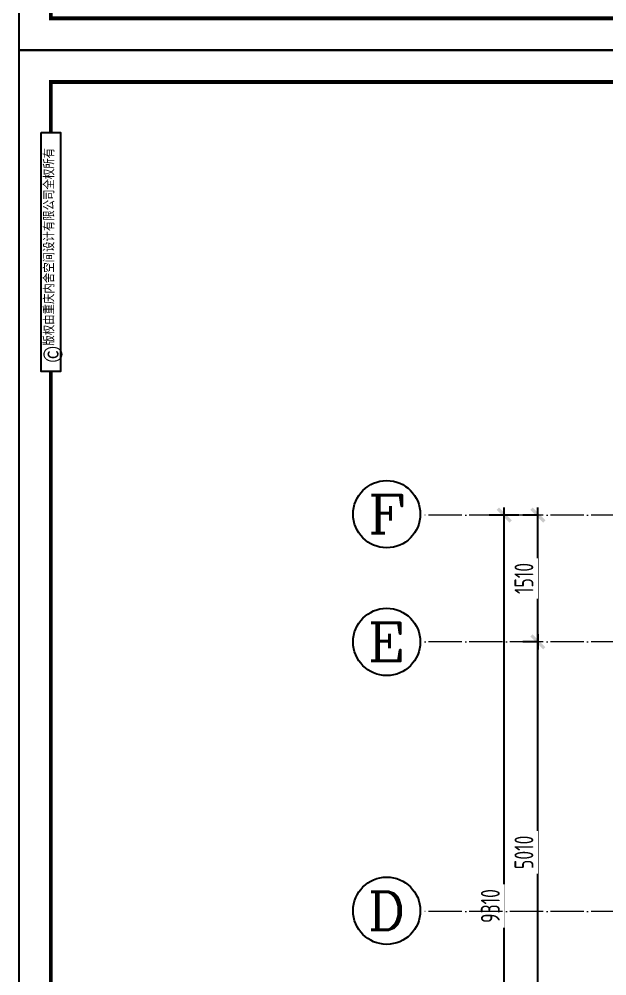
# Model space of a CAD drawing. Header units: inches. Extents: x -50945 to 250244, y -404780 to 18493.
# Drawn here: x 27755 to 34751, y -325895 to -314507 of the extents above; entities that cross this region are included whole.
import ezdxf
from ezdxf.enums import TextEntityAlignment as Align

# ---------------------------------------------------------------- set-up
doc = ezdxf.new("R2010")
doc.units = ezdxf.units.IN
doc.header["$MEASUREMENT"] = 0
doc.linetypes.add('DOTE', pattern=[2.42, 2, -0.2, 0.02, -0.2])
for name, color, linetype in [('15开关布置图-YJ', 2, 'Continuous'), ('AXIS', 1, 'Continuous'), ('AXIS_TEXT', 7, 'Continuous'), ('A图框', 7, 'Continuous'), ('D-ARCHI', 250, 'Continuous'), ('外标注', 50, 'Continuous')]:
    doc.layers.add(name, color=color, linetype=linetype)
doc.styles.add('04.YBC-外标注3.0', font='', dxfattribs={"width": 0.8, "height": 3})
doc.styles.add('_TCH_AXIS', font='COMPLEX', dxfattribs={"bigfont": 'GBCBIG'})
doc.styles.add('COMPLEX', font='COMPLEX')
doc.styles.add('HBA-DIMT', font='ARCHS.SHX', dxfattribs={"width": 0.8})
doc.styles.get('04.YBC-外标注3.0').set_extended_font_data('SimSun')
doc.dimstyles.new('HBA_40', dxfattribs={"dimscale": 50, "dimtxt": 2.5, "dimasz": 0.1, "dimexe": 2, "dimexo": 2.5, "dimgap": 0.6, "dimtad": 1, "dimdec": 0, "dimrnd": 5, "dimzin": 0, "dimtxsty": 'HBA-DIMT', "dimblk": 'HBA_DIMENSION_TICK', "dimblk1": 'HBA_DIMENSION_TICK', "dimblk2": 'HBA_DIMENSION_TICK', "dimcen": 0.125, "dimclrd": 44, "dimclre": 44, "dimclrt": 2, "dimadec": 0, "dimazin": 0, "dimtfac": 1, "dimtdec": 0, "dimtix": 1, "dimtmove": 1, "dimatfit": 3, "dimldrblk": 'HBA_Leader_Dot', "dimfxl": 0, "dimtvp": 1, "dimtfill": 1, "dimtolj": 1, "dimtzin": 0, "dimarcsym": 0})

# ---------------------------------------------------------------- blocks, each defined once
blk = doc.blocks.new('gegeg')
at = {"layer": 'A图框'}
for points in [[(162587, -39218), (162587, -60008), (133187, -60008), (133187, -39218)], [(133431, -40125), (133643, -40125), (133643, -42755), (133431, -42755)]]:
    blk.add_lwpolyline(points, close=True, dxfattribs=at)
at = {"layer": 'A图框', "const_width": 42}
for points in [[(133537, -40125), (133537, -39568), (162237, -39568), (162237, -57908)], [(133537, -57908), (133537, -42755)]]:
    blk.add_lwpolyline(points, dxfattribs=at)
blk.add_lwpolyline([(133537, -58258), (162237, -58258), (162237, -59658), (133537, -59658)], close=True, dxfattribs=at)
at = {"layer": 'A图框', "rotation": 90, "style": '04.YBC-外标注3.0'}
for s, insert, char_height, width, attachment_point in [('版权由重庆内舍空间设计有限公司全权所有', (133460, -42471), 105, 2420.6, 1), ('©', (133559, -42567), 210, 191.34, 5)]:
    blk.add_mtext(s, dxfattribs=dict(at, insert=insert, char_height=char_height, width=width, attachment_point=attachment_point))
blk = doc.blocks.new('HBA_DIMENSION_TICK')
at = {"color": 0, "linetype": 'ByBlock'}
for p, q in [((-10, 0), (0, 0)), ((0, 0), (10, 0))]:
    blk.add_line(p, q, dxfattribs=at)
at = {"color": 50, "linetype": 'ByBlock'}
blk.add_solid([(-10, -7), (-7, -10), (7, 10), (10, 7)], dxfattribs=at)
blk = doc.blocks.new('*D400')
at = {"layer": 'Defpoints', "color": 0, "transparency": 16777216}
for p in [(33930, -321920), (34132, -321920), (34132, -326930)]:
    blk.add_point(p, dxfattribs=at)
at = {"layer": '外标注', "color": 44, "lineweight": -2, "transparency": 16777216}
for p, q in [((33930, -321920), (33750, -321920)), ((33930, -326921), (33930, -321929)), ((33930, -326930), (33750, -326930))]:
    blk.add_line(p, q, dxfattribs=at)
at = {"layer": '外标注', "color": 44, "lineweight": -2, "transparency": 16777216, "xscale": 9, "yscale": 9, "zscale": 9}
for p, rotation in [((33930, -321920), 90), ((33930, -326930), 270)]:
    blk.add_blockref('HBA_DIMENSION_TICK', p, dxfattribs=dict(at, rotation=rotation))
at = {"layer": '外标注', "color": 2, "transparency": 16777216, "insert": (33764, -324425), "char_height": 225, "attachment_point": 5, "rotation": 90, "style": 'HBA-DIMT', "bg_fill": 3, "box_fill_scale": 1.25, "bg_fill_color": 256, "bg_fill_true_color": 13158600, "bg_fill_transparency": 0}
blk.add_mtext('\\A1;5010', dxfattribs=at)
blk = doc.blocks.new('HBA_Leader_Dot')
at = {"color": 0, "linetype": 'ByBlock'}
blk.add_line((-5, 0), (-10, 0), dxfattribs=at)
at = {"color": 0, "linetype": 'ByBlock', "const_width": 5}
blk.add_lwpolyline([(-2.5, 0, 1), (2.5, 0, 1)], format="xyb", close=True, dxfattribs=at)
blk = doc.blocks.new('*D401')
at = {"layer": 'Defpoints', "color": 0, "transparency": 16777216}
for p in [(33930, -320410), (34132, -320410), (34132, -321920)]:
    blk.add_point(p, dxfattribs=at)
at = {"layer": '外标注', "color": 44, "lineweight": -2, "transparency": 16777216}
for p, q in [((33930, -320410), (33750, -320410)), ((33930, -321911), (33930, -320419)), ((33930, -321920), (33750, -321920))]:
    blk.add_line(p, q, dxfattribs=at)
at = {"layer": '外标注', "color": 44, "lineweight": -2, "transparency": 16777216, "xscale": 9, "yscale": 9, "zscale": 9}
for p, rotation in [((33930, -320410), 90), ((33930, -321920), 270)]:
    blk.add_blockref('HBA_DIMENSION_TICK', p, dxfattribs=dict(at, rotation=rotation))
at = {"layer": '外标注', "color": 2, "transparency": 16777216, "insert": (33764, -321165), "char_height": 225, "attachment_point": 5, "rotation": 90, "style": 'HBA-DIMT', "bg_fill": 3, "box_fill_scale": 1.25, "bg_fill_color": 256, "bg_fill_true_color": 13158600, "bg_fill_transparency": 0}
blk.add_mtext('\\A1;1510', dxfattribs=at)
blk = doc.blocks.new('*D402')
at = {"layer": 'Defpoints', "color": 0, "transparency": 16777216}
for p in [(33530, -320410), (33930, -320410), (33930, -329719)]:
    blk.add_point(p, dxfattribs=at)
at = {"layer": '外标注', "color": 44, "lineweight": -2, "transparency": 16777216}
for p, q in [((33705, -320410), (33350, -320410)), ((33530, -329710), (33530, -320419)), ((33705, -329719), (33350, -329719))]:
    blk.add_line(p, q, dxfattribs=at)
at = {"layer": '外标注', "color": 44, "lineweight": -2, "transparency": 16777216, "xscale": 9, "yscale": 9, "zscale": 9}
for p, rotation in [((33530, -320410), 90), ((33530, -329719), 270)]:
    blk.add_blockref('HBA_DIMENSION_TICK', p, dxfattribs=dict(at, rotation=rotation))
at = {"layer": '外标注', "color": 2, "transparency": 16777216, "insert": (33364, -325064), "char_height": 225, "attachment_point": 5, "rotation": 90, "style": 'HBA-DIMT', "bg_fill": 3, "box_fill_scale": 1.25, "bg_fill_color": 256, "bg_fill_true_color": 13158600, "bg_fill_transparency": 0}
blk.add_mtext('\\A1;9310', dxfattribs=at)
blk = doc.blocks.new('_AXISO')
blk.add_circle((0, 0), 0.5)
at = {"layer": 'AXIS_TEXT', "style": 'COMPLEX', "width": 1.041667}
blk.add_attdef('A', text='', height=0.56, dxfattribs=at).set_placement((-0.25, -0.28), (0.25, -0.28), align=Align.FIT)

msp = doc.modelspace()

# ---------------------------------------------------------------- block references
at = {"layer": '15开关布置图-YJ', "color": 2, "xscale": 1.081091401797356, "yscale": 1.081091401797356, "zscale": 1.081091401797356}
msp.add_blockref('gegeg', (-116232.48, -250002.3), dxfattribs=at)
at = {"layer": 'AXIS'}
ref = msp.add_blockref('_AXISO', (32130.62, -320400.16), dxfattribs=dict(at, xscale=800, yscale=800, zscale=800))
ref.add_attrib('A', 'F', dxfattribs={"layer": 'AXIS_TEXT', "height": 452.55, "style": '_TCH_AXIS', "width": 1.3125}).set_placement((31904.35, -320626.43), (32356.9, -320626.43), align=Align.FIT)
ref = msp.add_blockref('_AXISO', (32130.5, -321920.4), dxfattribs=dict(at, xscale=800, yscale=800, zscale=800))
ref.add_attrib('A', 'E', dxfattribs={"layer": 'AXIS_TEXT', "height": 452.55, "style": '_TCH_AXIS', "width": 1.3125}).set_placement((31904.22, -322146.67), (32356.77, -322146.67), align=Align.FIT)
ref = msp.add_blockref('_AXISO', (32130.5, -325120.17), dxfattribs=dict(at, xscale=800, yscale=800, zscale=800))
ref.add_attrib('A', 'D', dxfattribs={"layer": 'AXIS_TEXT', "height": 452.55, "style": '_TCH_AXIS', "width": 1.235294}).set_placement((31904.22, -325346.44), (32356.77, -325346.44), align=Align.FIT)

# ---------------------------------------------------------------- dimensions: what is measured, and where the dimension line sits
at = {"layer": '外标注'}
dim = msp.add_linear_dim(base=(33930.5, -321920.4), p1=(34131.66, -326930.4), p2=(34131.66, -321920.4), angle=270, dimstyle='HBA_40', override={"dimscale": 90, "dimfxl": 200, "dimfxlon": 1}, dxfattribs=at)
dim.commit()
dim.dimension.update_dxf_attribs({"geometry": '*D400', "text_midpoint": (33764, -324425.4)})

# ---------------------------------------------------------------- next in the draw order: dimensions: what is measured, and where the dimension line sits
dim = msp.add_linear_dim(base=(33930.5, -320410.16), p1=(34131.66, -321920.4), p2=(34131.66, -320410.16), angle=270, dimstyle='HBA_40', override={"dimscale": 90, "dimfxl": 200, "dimfxlon": 1}, dxfattribs=at)
dim.commit()
dim.dimension.update_dxf_attribs({"geometry": '*D401', "text_midpoint": (33764, -321165.28)})

# ---------------------------------------------------------------- next in the draw order: dimensions: what is measured, and where the dimension line sits
dim = msp.add_linear_dim(base=(33530.5, -320410.16), p1=(33930.5, -329718.73), p2=(33930.5, -320410.16), angle=90, dimstyle='HBA_40', override={"dimscale": 90, "dimfxl": 200, "dimfxlon": 1}, dxfattribs=at)
dim.commit()
dim.dimension.update_dxf_attribs({"geometry": '*D402', "text_midpoint": (33364, -325064.44)})

# ---------------------------------------------------------------- next in the draw order: linework, layer by layer
at = {"layer": 'D-ARCHI', "color": 251, "linetype": 'DOTE', "lineweight": 5, "ltscale": 200}
for p, q in [((52870.5, -320410.16), (32543.24, -320410.16)), ((52870.5, -321920.4), (32530.5, -321920.4)), ((52870.5, -325130.4), (32543.24, -325130.4))]:
    msp.add_line(p, q, dxfattribs=at)

# ---------------------------------------------------------------- next in the draw order: block references
at = {"layer": '15开关布置图-YJ', "color": 2, "xscale": 1.081091401797356, "yscale": 1.081091401797356, "zscale": 1.081091401797356}
msp.add_blockref('gegeg', (-116232.48, -272478.19), dxfattribs=at)

doc.saveas('drawing.dxf')
